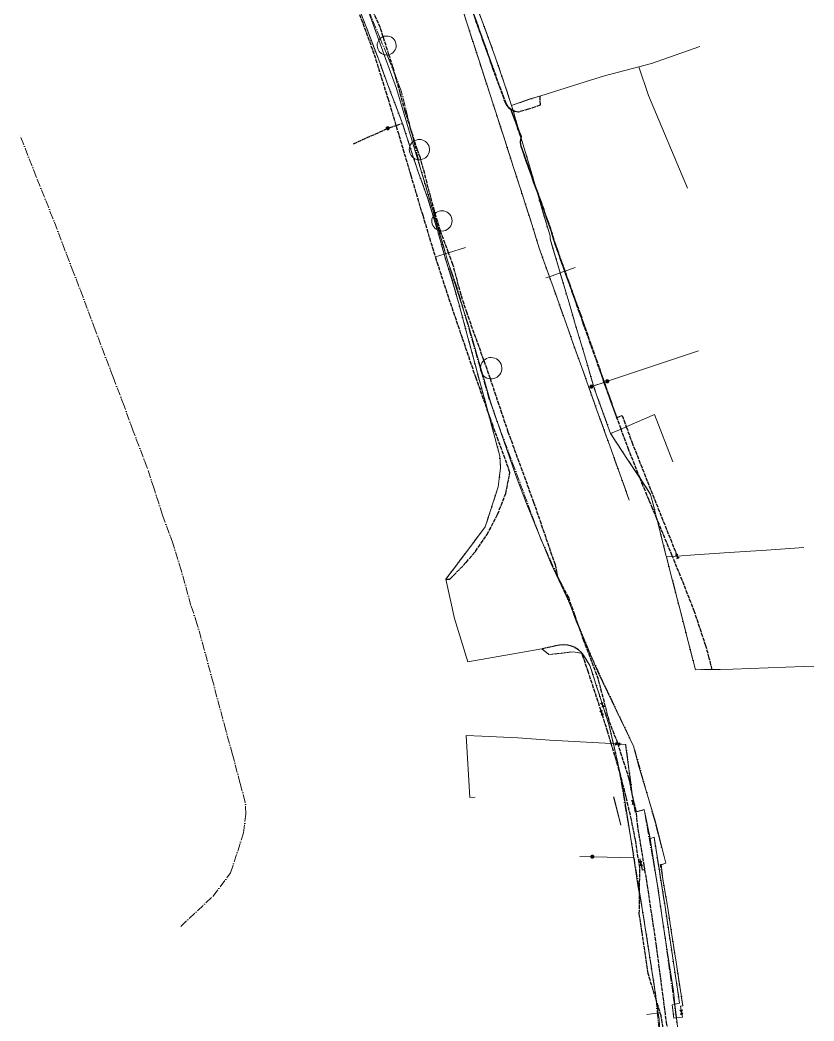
# Model space of a CAD drawing. Header units: metres. Extents: x 105265 to 106214, y 111498 to 118425.
# Drawn here: x 105899.8 to 106153.9, y 116552.4 to 116872.6 of the extents above; entities that cross this region are included whole.
import ezdxf

# ---------------------------------------------------------------- set-up
doc = ezdxf.new("R2010")
doc.units = ezdxf.units.M
doc.linetypes.add('DASHDOT', pattern=[3.556, 2.54, -0.508, 0, -0.508])
doc.linetypes.add('DASHED', pattern=[1.524, 1.27, -0.254])
for name, color, linetype, lineweight in [('30-RED-VANTI-EXIST', 52, 'CONTINUOUS', 13), ('30-RED-VANTI-PROY', 2, 'DASHED', 25), ('30-RED-VANTI-RETIRO', 8, 'DASHDOT', 13), ('30-RED-VANTI-SINCLAS', 9, 'CONTINUOUS', 5)]:
    doc.layers.add(name, color=color, linetype=linetype, lineweight=lineweight)

msp = doc.modelspace()

# ---------------------------------------------------------------- linework, layer by layer
at = {"layer": '30-RED-VANTI-EXIST'}
for points in [[(106069.2281, 116790.5078), (106066.0859, 116799.2947), (106063.5899, 116807.3127), (106059.6869, 116819.5465), (106057.7531, 116825.4993), (106054.4931, 116835.5649), (106050.0469, 116849.3721), (106046.8069, 116859.3557), (106042.7059, 116872.0457), (106038.2695, 116885.8309), (106035.9097, 116892.6737), (106033.5621, 116898.9363), (106031.1715, 116905.4877), (106028.6841, 116912.6657), (106025.8367, 116920.6975), (106022.2661, 116930.2993), (106020.2049, 116935.9097), (106017.1707, 116944.1813), (106014.8673, 116950.3799), (106011.9551, 116958.2781), (106009.0647, 116966.2739), (106006.8905, 116972.1573), (106004.0537, 116980.5363)], [(106057.1106, 116845.3192), (106056.7261, 116846.6179), (106055.0153, 116851.7767), (106051.9055, 116860.8633), (106047.7469, 116872.3051), (106045.2241, 116878.6793), (106043.2545, 116884.0471), (106041.4241, 116888.9301), (106039.4735, 116894.2516)], [(106014.5989, 116859.8775), (106011.2785, 116868.5517), (106008.1243, 116876.7909), (106005.7369, 116883.1809), (106003.1727, 116889.9839), (106002.033, 116893.0411)], [(106014.6618, 116866.2344), (106010.4647, 116877.758)], [(106016.3675, 116861.5513), (106014.6618, 116866.2344)], [(106025.4495, 116833.5829), (106020.3099, 116850.7271), (106016.3675, 116861.5513)], [(106097.8317, 116857.6407), (106101.9489, 116858.7217), (106117.4151, 116864.1327)], [(106022.0309, 116840.0425), (106017.5089, 116851.8623), (106014.5989, 116859.8775)], [(106066.1349, 116848.3118), (106080.6769, 116852.8177), (106086.9129, 116854.8315), (106097.8111, 116857.6353), (106097.8317, 116857.6407)], [(106057.1106, 116845.3192), (106062.7355, 116847.3003), (106066.0807, 116848.2949)], [(106066.0807, 116848.2949), (106066.1349, 116848.3118)], [(106057.1081, 116845.3183), (106057.1106, 116845.3192)], [(106057.6059, 116843.6465), (106057.1106, 116845.3192)], [(106059.4634, 116837.3806), (106058.4087, 116840.9353), (106057.6059, 116843.6465)], [(106024.5489, 116832.2211), (106022.0309, 116840.0425)], [(106060.2168, 116834.8411), (106059.4634, 116837.3806)], [(106025.7377, 116828.5227), (106024.5927, 116832.0851), (106024.5489, 116832.2211)], [(106027.1355, 116827.9589), (106025.4495, 116833.5829)], [(106064.7907, 116819.399), (106062.8221, 116825.9751), (106061.1747, 116831.6127), (106060.2168, 116834.8411)], [(106032.0009, 116809.9341), (106030.1845, 116815.7579), (106027.1715, 116824.0579), (106025.7377, 116828.5227)], [(106028.0945, 116824.7599), (106027.1355, 116827.9589)], [(106032.322, 116810.4116), (106028.0945, 116824.7599)], [(106065.3995, 116817.3071), (106064.9543, 116818.8525), (106064.7907, 116819.399)], [(106072.6768, 116791.7417), (106072.2267, 116793.2651), (106069.4495, 116802.6207), (106069.4403, 116803.5813), (106066.9581, 116811.8967), (106065.3995, 116817.3071)], [(106033.377, 116805.4666), (106033.2377, 116805.9687), (106032.0009, 116809.9341)], [(106033.8346, 116805.2777), (106032.322, 116810.4116)], [(106035.5171, 116797.7567), (106033.377, 116805.4666)], [(106036.0054, 116797.9101), (106033.8346, 116805.2777)], [(106040.2117, 116781.9885), (106037.9349, 116789.9015), (106036.0305, 116795.9073), (106035.5171, 116797.7567)], [(106036.9277, 116794.7799), (106036.0054, 116797.9101)], [(106041.8769, 116779.4483), (106036.9277, 116794.7799)], [(106083.3447, 116755.5963), (106083.3319, 116755.6323), (106080.7639, 116764.4969), (106077.5089, 116775.3231), (106075.5145, 116782.1371), (106072.6768, 116791.7417)], [(106081.8871, 116755.0998), (106079.6261, 116761.4759), (106077.0523, 116768.4799), (106074.6749, 116775.2413), (106070.5125, 116786.9161), (106069.2281, 116790.5078)], [(106049.6717, 116747.0404), (106049.3175, 116748.3893), (106047.1347, 116756.1537), (106043.1711, 116771.0455), (106040.2117, 116781.9885)], [(106047.1719, 116761.5668), (106043.0845, 116775.7075), (106041.8769, 116779.4483)], [(106088.1982, 116757.2116), (106116.9139, 116766.8087)], [(106047.874, 116759.1378), (106047.1719, 116761.5668)], [(106053.6131, 116741.1244), (106050.3783, 116750.4741), (106047.874, 116759.1378)], [(106082.5376, 116755.3199), (106082.6871, 116755.3705), (106082.8446, 116755.3783)], [(106082.8446, 116755.3783), (106083.0273, 116755.3873)], [(106083.0273, 116755.3873), (106083.1724, 116755.3945)], [(106083.1724, 116755.3945), (106083.412, 116755.4063)], [(106083.3447, 116755.5963), (106086.7052, 116756.7142)], [(106083.412, 116755.4063), (106083.3447, 116755.5963)], [(106088.8425, 116740.3243), (106084.4631, 116752.4395), (106083.412, 116755.4063)], [(106086.7052, 116756.7142), (106086.8568, 116756.7646)], [(106086.8568, 116756.7646), (106087.2768, 116756.9044)], [(106087.2768, 116756.9044), (106087.415, 116756.9503)], [(106087.415, 116756.9503), (106087.5879, 116757.0079)], [(106087.5879, 116757.0079), (106087.7377, 116757.0577)], [(106087.7377, 116757.0577), (106087.8874, 116757.1077)], [(106087.8874, 116757.1077), (106088.0602, 116757.1655)], [(106088.0602, 116757.1655), (106088.1982, 116757.2116)], [(106081.8691, 116755.0937), (106081.8871, 116755.0998)], [(106081.8871, 116755.0998), (106082.227, 116755.2148)], [(106094.7931, 116719.0191), (106092.1865, 116726.2437), (106088.9847, 116735.2077), (106084.9973, 116746.3291), (106081.8871, 116755.0998)], [(106082.227, 116755.2148), (106082.3648, 116755.2614)], [(106082.3648, 116755.2614), (106082.5376, 116755.3199)], [(106036.0911, 116693.7295), (106043.1101, 116703.0569), (106048.7039, 116710.5137), (106052.8655, 116723.3141), (106053.5531, 116729.2887), (106053.3727, 116733.1273), (106051.7551, 116739.1067), (106049.6717, 116747.0404)], [(106108.7725, 116731.3079), (106102.8943, 116746.3851), (106093.9787, 116742.5527)], [(106093.9787, 116742.5527), (106093.8472, 116742.4956)], [(106065.899, 116708.2167), (106061.9125, 116718.0055), (106058.5349, 116726.8985), (106053.6131, 116741.1244)], [(106092.1597, 116741.7635), (106088.8425, 116740.3243)], [(106098.2624, 116726.0144), (106098.0627, 116726.3219), (106094.2581, 116731.9969), (106088.8425, 116740.3243)], [(106093.8472, 116742.4956), (106092.1597, 116741.7635)], [(106103.6477, 116713.0376), (106102.1419, 116718.9695), (106101.6487, 116720.8003), (106098.2624, 116726.0144)], [(106106.6795, 116700.9255), (106106.5531, 116701.4099), (106104.1649, 116710.9999), (106103.6477, 116713.0376)], [(106067.146, 116705.155), (106065.899, 116708.2167)], [(106074.6364, 116688.4456), (106069.7767, 116698.6955), (106067.146, 116705.155)], [(106116.0035, 116664.7887), (106113.6677, 116673.7659), (106111.2565, 116683.1261), (106108.2599, 116694.8697), (106106.6795, 116700.9255)], [(106108.6325, 116700.9995), (106108.6426, 116701.0002)], [(106108.6426, 116701.0002), (106110.0761, 116701.1003)], [(106110.0761, 116701.1003), (106110.1787, 116701.1075)], [(106110.1787, 116701.1075), (106115.7699, 116701.4979), (106126.8133, 116702.2509), (106138.7121, 116703.0681), (106150.6293, 116703.9071)], [(106066.8597, 116671.4705), (106043.0987, 116667.2721), (106038.8243, 116681.2189), (106036.0911, 116693.7295)], [(106076.2704, 116684.5046), (106075.4291, 116686.7737), (106074.6364, 116688.4456)], [(106079.1739, 116677.1494), (106077.8359, 116680.2827), (106076.2704, 116684.5046)], [(106096.2417, 116640.1241), (106084.9785, 116663.5559), (106079.1739, 116677.1494)], [(106066.8597, 116671.4705), (106069.0539, 116669.6017), (106076.7923, 116670.4967), (106079.6205, 116670.063)], [(106079.6205, 116670.063), (106079.7021, 116670.0505), (106082.2095, 116666.0965), (106085.7299, 116655.2133), (106086.0633, 116654.1778)], [(106153.9307, 116665.7019), (106150.5519, 116665.7597), (106127.9567, 116664.9521), (106123.9317, 116664.8997)], [(106121.3272, 116664.8632), (106116.0035, 116664.7887)], [(106123.9317, 116664.8997), (106121.3272, 116664.8632)], [(106086.0633, 116654.1778), (106086.2425, 116653.6209)], [(106086.2425, 116653.6209), (106086.2896, 116653.4748)], [(106086.2896, 116653.4748), (106086.4732, 116652.9043)], [(106086.4732, 116652.9043), (106088.2895, 116647.2621), (106089.7073, 116641.103)], [(106089.051, 116641.1405), (106069.3857, 116642.2637), (106059.1563, 116643.0179), (106047.6475, 116643.5555), (106042.5881, 116643.7153), (106043.7925, 116623.8575), (106045.4257, 116624.0403)], [(106089.7073, 116641.103), (106089.051, 116641.1405)], [(106089.7073, 116641.103), (106091.2649, 116634.3365)], [(106090.4293, 116641.0618), (106089.7073, 116641.103)], [(106090.5501, 116641.0549), (106090.4293, 116641.0618)], [(106090.667, 116641.0482), (106090.5501, 116641.0549)], [(106090.7864, 116641.0414), (106090.667, 116641.0482)], [(106090.9221, 116641.0337), (106090.7864, 116641.0414)], [(106091.0892, 116641.0241), (106090.9221, 116641.0337)], [(106091.1031, 116641.0233), (106091.0892, 116641.0241)], [(106091.1926, 116641.0182), (106091.1031, 116641.0233)], [(106091.2702, 116641.0138), (106091.1926, 116641.0182)], [(106091.4059, 116641.006), (106091.2702, 116641.0138)], [(106091.5253, 116640.9992), (106091.4059, 116641.006)], [(106091.6422, 116640.9925), (106091.5253, 116640.9992)], [(106091.7632, 116640.9856), (106091.6422, 116640.9925)], [(106092.4447, 116640.9467), (106091.7632, 116640.9856)], [(106093.6285, 116640.8791), (106092.4447, 116640.9467)], [(106093.6285, 116640.8791), (106093.6317, 116640.8551)], [(106093.6317, 116640.8551), (106095.7682, 116625.0519)], [(106096.3029, 116639.9082), (106096.2569, 116640.0925), (106096.2417, 116640.1241)], [(106101.2296, 116622.5227), (106097.8367, 116633.7629), (106096.3029, 116639.9082)], [(106091.2649, 116634.3365), (106091.7308, 116631.9595)], [(106091.7308, 116631.9595), (106092.8545, 116626.2263), (106094.5325, 116615.5457), (106095.0707, 116612.0257)], [(106089.7915, 116624.0841), (106092.1161, 116615.0885)], [(106089.7915, 116624.0841), (106092.1161, 116615.0885)], [(106089.8093, 116624.0951), (106092.1339, 116615.0993)], [(106095.7682, 116625.0519), (106095.849, 116624.4479)], [(106095.8519, 116624.4295), (106095.849, 116624.4479)], [(106095.8519, 116624.4295), (106096.0388, 116623.0502)], [(106096.0388, 116623.0502), (106096.0959, 116622.6277)], [(106096.0959, 116622.6277), (106096.1247, 116622.4147)], [(106096.1247, 116622.4147), (106096.1487, 116622.2371), (106096.1637, 116622.1517)], [(106096.1637, 116622.1517), (106096.1954, 116621.9724)], [(106096.1954, 116621.9724), (106096.2383, 116621.7292)], [(106096.2383, 116621.7292), (106096.6745, 116619.2557), (106097.02, 116619.3466)], [(106105.9426, 116605.0473), (106103.0677, 116616.4333), (106101.2296, 116622.5227)], [(106097.02, 116619.3466), (106099.5449, 116620.0115), (106099.5579, 116619.9504)], [(106099.5579, 116619.9504), (106099.7356, 116619.1116)], [(106099.7356, 116619.1116), (106101.5023, 116610.7735), (106103.5428, 116597.6525)], [(106095.0707, 116612.0257), (106096.0189, 116605.8245), (106097.7007, 116595.0591), (106098.0792, 116592.929)], [(106101.5449, 116610.7901), (106102.7209, 116611.1875), (106106.2547, 116588.9503), (106110.1441, 116563.1731), (106110.8999, 116558.0515), (106109.4176, 116557.7741)], [(106105.1829, 116602.4565), (106106.4907, 116602.8765), (106105.9426, 116605.0473)], [(106105.5281, 116597.7765), (106104.9715, 116602.6209)], [(106103.5428, 116597.6525), (106103.8639, 116595.5879), (106105.2511, 116586.1651)], [(106111.3874, 116555.8809), (106111.1657, 116557.1157), (106111.9359, 116557.2283), (106109.7697, 116571.2271), (106108.6399, 116578.6195), (106107.0049, 116589.1499), (106105.5281, 116597.7765)], [(106098.0792, 116592.929), (106098.8879, 116588.3777), (106103.2734, 116560.2344)], [(106105.2511, 116586.1651), (106106.9233, 116574.8071), (106108.9107, 116561.9439), (106109.4176, 116557.7741)], [(106103.2734, 116560.2344), (106103.3135, 116559.9773), (106103.4404, 116559.1103)], [(106103.4404, 116559.1103), (106104.3597, 116552.8309), (106104.7941, 116545.1327)], [(106109.2526, 116557.7432), (106108.5693, 116557.6153), (106109.0513, 116553.3503), (106109.8596, 116553.4319)], [(106109.4176, 116557.7741), (106109.2526, 116557.7432)], [(106109.4176, 116557.7741), (106109.9443, 116553.4404)], [(106103.5871, 116554.8921), (106100.4735, 116554.4477)], [(106109.9443, 116553.4404), (106111.8357, 116553.6313), (106111.6414, 116554.5679)], [(106111.5055, 116555.2231), (106111.3874, 116555.8809)], [(106111.6414, 116554.5679), (106111.5055, 116555.2231)], [(106109.8596, 116553.4319), (106109.9443, 116553.4404)], [(106109.9443, 116553.4404), (106110.4873, 116548.9733)]]:
    msp.add_lwpolyline(points, dxfattribs=at)
at = {"layer": '30-RED-VANTI-PROY'}
for points in [[(105999.4822, 116995.1831), (106001.8175, 116989.1357), (106006.4905, 116976.8983), (106010.3185, 116967.1695), (106015.7699, 116953.0149), (106020.9027, 116939.6335), (106025.9057, 116926.5813), (106031.9383, 116910.5683), (106039.1647, 116890.5697), (106044.0831, 116876.8121), (106047.1303, 116868.3163), (106051.0627, 116857.2889), (106055.0487, 116846.2495), (106055.5292, 116845.392), (106056.1435, 116844.6246), (106056.8751, 116843.9681), (106060.1071, 116835.0789), (106059.9503, 116834.3844), (106059.8939, 116833.6747), (106059.9391, 116832.9642), (106060.0849, 116832.2673), (106064.0605, 116821.0251), (106065.3995, 116817.3071)], [(106056.977, 116844.0091), (106056.4871, 116844.3965), (106056.0535, 116844.8459), (106055.684, 116845.3494), (106055.3851, 116845.8977), (106053.1777, 116851.8111), (106050.4095, 116859.5339), (106047.6179, 116867.3041), (106044.2543, 116876.7487), (106040.3617, 116887.6933), (106038.2521, 116893.5159), (106036.1169, 116899.4939), (106033.9703, 116905.5175)], [(106016.0212, 116867.3104), (106015.1143, 116870.1323), (106011.7767, 116877.4491), (106007.7021, 116887.7557), (106006.4278, 116891.8267)], [(106020.2003, 116838.9065), (106017.7121, 116847.1903), (106013.1903, 116861.6983), (106005.1705, 116883.6031)], [(106017.8768, 116861.5368), (106016.0212, 116867.3104)], [(106019.932, 116854.7583), (106019.1423, 116857.5991), (106017.8768, 116861.5368)], [(106024.8007, 116837.9731), (106023.0671, 116843.4801), (106019.932, 116854.7583)], [(106066.1349, 116848.3118), (106066.2479, 116845.4413), (106062.5873, 116844.0927), (106059.3109, 116843.2003), (106058.7252, 116843.2763), (106058.1538, 116843.4258), (106057.6059, 116843.6465)], [(106059.4634, 116837.3806), (106058.6039, 116839.5937), (106056.977, 116844.0091)], [(106057.6059, 116843.6465), (106056.977, 116844.0091)], [(106017.9627, 116838.1654), (106020.2003, 116838.9065)], [(106020.2003, 116838.9065), (106022.1803, 116839.5623)], [(106049.6717, 116747.0404), (106045.7791, 116758.0179), (106041.4147, 116770.8319), (106037.0037, 116783.7785), (106033.0981, 116795.8053), (106028.7715, 116810.0791), (106024.9777, 116822.7609), (106021.0975, 116835.9195), (106020.2003, 116838.9065)], [(106006.4941, 116833.0229), (106017.0595, 116837.8122)], [(106017.0595, 116837.8122), (106017.1918, 116837.8722)], [(106017.1918, 116837.8722), (106017.358, 116837.9476)], [(106017.358, 116837.9476), (106017.5017, 116838.0127), (106017.6515, 116838.0623)], [(106017.6515, 116838.0623), (106017.8245, 116838.1196)], [(106017.8245, 116838.1196), (106017.9627, 116838.1654)], [(106026.0484, 116834.0095), (106024.8007, 116837.9731)], [(106060.2168, 116834.8411), (106060.2843, 116835.2667), (106059.4634, 116837.3806)], [(106028.1082, 116827.9591), (106027.9491, 116828.5645), (106026.9869, 116831.0283), (106026.0484, 116834.0095)], [(106064.7907, 116819.399), (106063.5071, 116822.8735), (106061.3185, 116829.0787), (106060.2073, 116832.2555), (106060.0005, 116833.4769), (106060.2168, 116834.8411)], [(106032.6605, 116810.7689), (106032.4107, 116811.5917), (106028.1082, 116827.9591)], [(106074.2469, 116792.3034), (106071.9053, 116798.9279), (106070.6143, 116802.6747), (106069.6681, 116805.8487), (106067.5075, 116811.8985), (106065.8331, 116816.5773), (106064.7907, 116819.399)], [(106065.3995, 116817.3071), (106068.2441, 116809.4085), (106069.8069, 116804.9945), (106070.9579, 116801.0265), (106074.1013, 116792.2514)], [(106034.3655, 116805.1531), (106032.6605, 116810.7689)], [(106036.9499, 116798.2069), (106034.4077, 116805.0141), (106034.3655, 116805.1531)], [(106048.2747, 116763.7701), (106042.8591, 116778.8527), (106040.9549, 116784.7005), (106038.3535, 116794.4483), (106036.9499, 116798.2069)], [(106074.1013, 116792.2514), (106076.3243, 116786.0457), (106079.9625, 116775.6767), (106085.3697, 116760.4973), (106086.7052, 116756.7142)], [(106086.8568, 116756.7646), (106086.2523, 116758.4963), (106083.1247, 116767.3789), (106080.1959, 116775.7867), (106077.6107, 116782.9495), (106074.8643, 116790.5567), (106074.2469, 116792.3034)], [(106050.3414, 116757.8166), (106049.2921, 116760.9365), (106048.2747, 116763.7701)], [(106071.9795, 116694.4019), (106071.1877, 116698.3257), (106069.6349, 116702.7009), (106064.2771, 116718.2903), (106056.0671, 116740.7911), (106050.3414, 116757.8166)], [(106086.7052, 116756.7142), (106088.5811, 116751.4001), (106090.7151, 116745.4847), (106090.811, 116745.5181)], [(106090.811, 116745.5181), (106088.2621, 116752.7385), (106086.8568, 116756.7646)], [(106036.0911, 116693.7295), (106037.4027, 116693.7683), (106042.5681, 116699.0881), (106045.5427, 116702.6531), (106049.2469, 116707.9653), (106052.6519, 116714.4663), (106055.2545, 116721.1595), (106056.6195, 116727.9269), (106051.2159, 116742.6857), (106049.6717, 116747.0404)], [(106090.811, 116745.5181), (106092.5191, 116746.1129), (106093.8472, 116742.4956)], [(106092.1597, 116741.7635), (106090.8543, 116745.3955), (106090.811, 116745.5181)], [(106092.1683, 116741.7395), (106092.1597, 116741.7635)], [(106098.2624, 116726.0144), (106097.1193, 116728.8263), (106094.6751, 116735.0701), (106093.0491, 116739.2889), (106092.1683, 116741.7395)], [(106093.8472, 116742.4956), (106093.8595, 116742.4622)], [(106093.8595, 116742.4622), (106095.6313, 116737.6367), (106100.6005, 116725.0081), (106109.9286, 116701.6517)], [(106103.6477, 116713.0376), (106102.2803, 116716.3439), (106101.1175, 116719.0339), (106099.1939, 116723.7229), (106098.2624, 116726.0144)], [(106108.6426, 116701.0002), (106108.5645, 116701.1915), (106105.0391, 116709.6731), (106103.6477, 116713.0376)], [(106121.3272, 116664.8632), (106120.4197, 116668.4867), (106119.3237, 116672.3731), (106115.7029, 116683.3099), (106111.8033, 116693.2585), (106108.6426, 116701.0002)], [(106109.9286, 116701.6517), (106109.9735, 116701.5392)], [(106109.9735, 116701.5392), (106110.017, 116701.4304)], [(106110.017, 116701.4304), (106110.0613, 116701.3195)], [(106110.0613, 116701.3195), (106110.0895, 116701.2489)], [(106072.2233, 116693.8595), (106072.0063, 116694.2691), (106071.9795, 116694.4019)], [(106078.3554, 116679.4761), (106075.4147, 116687.8359), (106072.2233, 116693.8595)], [(106079.1739, 116677.1494), (106078.3554, 116679.4761)], [(106091.1768, 116641.0674), (106091.1171, 116641.2529), (106088.3311, 116648.4873), (106084.9605, 116661.6405), (106080.2867, 116673.9859), (106079.1739, 116677.1494)], [(106079.6205, 116670.063), (106079.5391, 116670.2995), (106078.5771, 116671.1514), (106077.4916, 116671.8393), (106076.3104, 116672.3454), (106075.0637, 116672.657), (106073.7832, 116672.7659), (106072.5018, 116672.6696), (106071.2521, 116672.3703), (106066.8597, 116671.4705)], [(106085.7694, 116651.6359), (106081.7299, 116663.9325), (106079.6205, 116670.063)], [(106121.3281, 116664.8595), (106121.3272, 116664.8632)], [(106085.8073, 116651.5206), (106085.7694, 116651.6359)], [(106085.8439, 116651.4091), (106085.8073, 116651.5206)], [(106085.8812, 116651.2955), (106085.8439, 116651.4091)], [(106085.9236, 116651.1663), (106085.8812, 116651.2955)], [(106085.9736, 116651.0134), (106085.9659, 116651.0377), (106085.9236, 116651.1663)], [(106085.9812, 116650.9895), (106085.9736, 116651.0134)], [(106086.0308, 116650.8339), (106085.9812, 116650.9895)], [(106086.072, 116650.7043), (106086.0308, 116650.8339)], [(106086.1084, 116650.5902), (106086.072, 116650.7043)], [(106086.144, 116650.4783), (106086.1084, 116650.5902)], [(106086.1808, 116650.3628), (106086.144, 116650.4783)], [(106089.051, 116641.1405), (106087.9439, 116644.8253), (106086.1808, 116650.3628)], [(106091.576, 116632.513), (106090.6667, 116635.7633), (106089.051, 116641.1405)], [(106091.1926, 116641.0182), (106091.1768, 116641.0674)], [(106091.2149, 116640.9486), (106091.1926, 116641.0182)], [(106095.849, 116624.4479), (106094.7609, 116629.9169), (106091.2149, 116640.9486)], [(106091.7308, 116631.9595), (106091.576, 116632.513)], [(106098.0872, 116593.6992), (106098.1191, 116596.7497), (106098.1599, 116601.5387), (106096.7625, 116610.3389), (106095.5127, 116616.7443), (106092.8985, 116627.7853), (106091.7308, 116631.9595)], [(106095.8519, 116624.4295), (106095.849, 116624.4479)], [(106096.1489, 116623.0663), (106096.0075, 116623.6491), (106095.8519, 116624.4295)], [(106096.1949, 116622.8766), (106096.1489, 116623.0663)], [(106096.4626, 116621.7733), (106096.1949, 116622.8766)], [(106096.4653, 116621.7623), (106096.4626, 116621.7733)], [(106097.02, 116619.3466), (106096.9949, 116619.5797), (106096.4653, 116621.7623)], [(106097.0248, 116619.3014), (106097.02, 116619.3466)], [(106108.568, 116539.7551), (106107.6953, 116547.8387), (106106.8139, 116551.3101), (106103.4933, 116576.4847), (106100.7605, 116595.0223), (106099.6159, 116601.9911), (106097.5349, 116614.5613), (106097.0248, 116619.3014)], [(106098.4459, 116603.4576), (106098.3155, 116604.2561)], [(106098.5535, 116602.7981), (106098.4459, 116603.4576)], [(106098.7077, 116602.1456), (106098.5535, 116602.7981)], [(106099.7379, 116600.8099), (106099.0625, 116600.6445), (106098.7077, 116602.1456)], [(106103.3585, 116559.377), (106100.8467, 116567.5605), (106098.8727, 116580.8933), (106098.0143, 116586.7171), (106098.0792, 116592.929)], [(106098.0792, 116592.929), (106098.0872, 116593.6992)], [(106103.4404, 116559.1103), (106103.3585, 116559.377)], [(106104.7941, 116545.1327), (106105.8381, 116548.6871), (106105.0067, 116554.0073), (106103.4404, 116559.1103)]]:
    msp.add_lwpolyline(points, dxfattribs=at)
at = {"layer": '30-RED-VANTI-RETIRO'}
for points in [[(106069.2281, 116790.5078), (106066.0859, 116799.2947), (106063.5899, 116807.3127), (106059.6869, 116819.5465), (106057.7531, 116825.4993), (106054.4931, 116835.5649), (106050.0469, 116849.3721), (106046.8069, 116859.3557), (106042.7059, 116872.0457), (106038.2695, 116885.8309), (106035.9097, 116892.6737), (106033.5621, 116898.9363), (106031.1715, 116905.4877), (106028.6841, 116912.6657), (106025.8367, 116920.6975), (106022.2661, 116930.2993), (106020.2049, 116935.9097), (106017.1707, 116944.1813), (106014.8673, 116950.3799), (106011.9551, 116958.2781), (106009.0647, 116966.2739), (106006.8905, 116972.1573), (106004.0537, 116980.5363)], [(106057.1106, 116845.3192), (106056.7261, 116846.6179), (106055.0153, 116851.7767), (106051.9055, 116860.8633), (106047.7469, 116872.3051), (106045.2241, 116878.6793), (106043.2545, 116884.0471), (106041.4241, 116888.9301), (106039.4735, 116894.2516)], [(106014.5989, 116859.8775), (106011.0589, 116869.1419), (106005.3539, 116884.2135), (106002.1279, 116892.9168)], [(106015.0735, 116866.7081), (106010.4647, 116877.758)], [(106017.2662, 116861.4509), (106015.0735, 116866.7081)], [(106019.932, 116854.7583), (106017.7507, 116860.2895), (106017.2662, 116861.4509)], [(106022.0309, 116840.0425), (106017.5089, 116851.8623), (106014.5989, 116859.8775)], [(106024.8007, 116837.9731), (106021.7925, 116850.0405), (106019.932, 116854.7583)], [(106057.1106, 116845.3192), (106066.0807, 116848.2949)], [(106057.1081, 116845.3183), (106057.1106, 116845.3192)], [(106057.6059, 116843.6465), (106057.1106, 116845.3192)], [(106059.4634, 116837.3806), (106058.4087, 116840.9353), (106057.6059, 116843.6465)], [(106024.5658, 116832.2679), (106024.2071, 116833.3971), (106022.0309, 116840.0425)], [(105951.2483, 116582.6673), (105961.6053, 116592.3397), (105967.1991, 116599.7965), (105971.3609, 116612.5969), (105972.0485, 116618.5715), (105971.8681, 116622.4103), (105970.2505, 116628.3897), (105967.8127, 116637.6721), (105965.6301, 116645.4365), (105961.6663, 116660.3285), (105958.7069, 116671.2713), (105956.5199, 116679.2635), (105954.4883, 116685.3555), (105951.3749, 116696.5963), (105948.7705, 116704.9645), (105945.3765, 116714.2625), (105942.7025, 116722.6799), (105940.5263, 116729.3251), (105936.0043, 116741.1451), (105933.0941, 116749.1603), (105929.5541, 116758.4247), (105923.8493, 116773.4963), (105919.9515, 116784.0115), (105916.8877, 116791.9123), (105910.3005, 116809.1443), (105904.9901, 116822.5055), (105899.7697, 116835.7337)], [(106025.8228, 116833.8727), (106024.8007, 116837.9731)], [(106060.2168, 116834.8411), (106059.4634, 116837.3806)], [(106025.7602, 116828.508), (106024.5658, 116832.2679)], [(106027.3022, 116827.9381), (106025.8228, 116833.8727)], [(106064.7907, 116819.399), (106062.8221, 116825.9751), (106061.1747, 116831.6127), (106060.2168, 116834.8411)], [(106032.0413, 116810.0067), (106030.2751, 116815.6817), (106026.8811, 116824.9797), (106025.7602, 116828.508)], [(106028.0945, 116824.7599), (106027.3022, 116827.9381)], [(106032.322, 116810.4116), (106028.0945, 116824.7599)], [(106065.3995, 116817.3071), (106064.9543, 116818.8525), (106064.7907, 116819.399)], [(106072.6768, 116791.7417), (106072.2267, 116793.2651), (106069.4495, 116802.6207), (106069.4403, 116803.5813), (106066.9581, 116811.8967), (106065.3995, 116817.3071)], [(106033.3932, 116805.4589), (106032.8795, 116807.3135), (106032.0413, 116810.0067)], [(106033.8346, 116805.2777), (106032.322, 116810.4116)], [(106035.5257, 116797.7594), (106033.3932, 116805.4589)], [(106036.0054, 116797.9101), (106033.8346, 116805.2777)], [(106040.2117, 116781.9885), (106038.0247, 116789.9807), (106035.9929, 116796.0727), (106035.5257, 116797.7594)], [(106036.9277, 116794.7799), (106036.0054, 116797.9101)], [(106041.8769, 116779.4483), (106039.7301, 116786.9141), (106036.9277, 116794.7799)], [(106083.3447, 116755.5963), (106083.3319, 116755.6323), (106080.7639, 116764.4969), (106077.5089, 116775.3231), (106075.5145, 116782.1371), (106072.6768, 116791.7417)], [(106081.8871, 116755.0998), (106079.6261, 116761.4759), (106077.0523, 116768.4799), (106074.6749, 116775.2413), (106070.5125, 116786.9161), (106069.2281, 116790.5078)], [(106049.6717, 116747.0404), (106049.3175, 116748.3893), (106047.1347, 116756.1537), (106043.1711, 116771.0455), (106040.2117, 116781.9885)], [(106047.1598, 116761.0763), (106041.8769, 116779.4483)], [(106047.5973, 116759.5546), (106047.1598, 116761.0763)], [(106053.6131, 116741.1244), (106053.5519, 116741.2883), (106049.9837, 116751.2557), (106047.5973, 116759.5546)], [(106083.3447, 116755.5963), (106086.7052, 116756.7142)], [(106083.412, 116755.4063), (106083.3447, 116755.5963)], [(106088.8425, 116740.3243), (106084.4631, 116752.4395), (106083.412, 116755.4063)], [(106086.7052, 116756.7142), (106086.8568, 116756.7646)], [(106086.8568, 116756.7646), (106087.2768, 116756.9044)], [(106087.2768, 116756.9044), (106087.415, 116756.9503)], [(106087.415, 116756.9503), (106087.5879, 116757.0079)], [(106087.5879, 116757.0079), (106087.7377, 116757.0577)], [(106094.7931, 116719.0191), (106092.1865, 116726.2437), (106088.9847, 116735.2077), (106084.9973, 116746.3291), (106081.8871, 116755.0998)], [(106036.0911, 116693.7295), (106043.1101, 116703.0569), (106048.7039, 116710.5137), (106052.8655, 116723.3141), (106053.5531, 116729.2887), (106053.3727, 116733.1273), (106051.7551, 116739.1067), (106049.6717, 116747.0404)], [(106065.899, 116708.2167), (106053.6131, 116741.1244)], [(106098.2624, 116726.0144), (106098.0627, 116726.3219), (106094.2581, 116731.9969), (106088.8425, 116740.3243)], [(106092.1683, 116741.7395), (106088.8887, 116740.3381)], [(106093.8595, 116742.4622), (106092.1683, 116741.7395)], [(106093.9003, 116742.4797), (106093.8595, 116742.4622)], [(106103.6477, 116713.0376), (106102.1419, 116718.9695), (106101.6487, 116720.8003), (106098.2624, 116726.0144)], [(106106.6795, 116700.9255), (106106.5531, 116701.4099), (106104.1649, 116710.9999), (106103.6477, 116713.0376)], [(106067.146, 116705.155), (106066.5331, 116706.5185), (106065.899, 116708.2167)], [(106071.9795, 116694.4019), (106067.146, 116705.155)], [(106116.0035, 116664.7887), (106113.6677, 116673.7659), (106111.2565, 116683.1261), (106108.2599, 116694.8697), (106106.6795, 116700.9255)], [(106072.2233, 116693.8595), (106071.9795, 116694.4019)], [(106074.6364, 116688.4456), (106074.3931, 116689.0323), (106072.2233, 116693.8595)], [(106076.2704, 116684.5046), (106074.6364, 116688.4456)], [(106078.3554, 116679.4761), (106076.2704, 116684.5046)], [(106096.2417, 116640.1241), (106096.2007, 116640.2689), (106083.4097, 116667.2861), (106078.3554, 116679.4761)], [(106066.8597, 116671.4705), (106069.0539, 116669.6017), (106076.7923, 116670.4967), (106079.6205, 116670.063)], [(106079.6205, 116670.063), (106079.7021, 116670.0505), (106082.2095, 116666.0965), (106085.7299, 116655.2133), (106086.0633, 116654.1778)], [(106121.3281, 116664.8595), (106116.0035, 116664.7887)], [(106086.0633, 116654.1778), (106086.2425, 116653.6209)], [(106086.2425, 116653.6209), (106086.2896, 116653.4748)], [(106086.2896, 116653.4748), (106086.4732, 116652.9043)], [(106086.4732, 116652.9043), (106088.2895, 116647.2621), (106089.7073, 116641.103)], [(106089.7073, 116641.103), (106091.2649, 116634.3365)], [(106092.4447, 116640.9467), (106091.7991, 116640.9965)], [(106093.6317, 116640.8551), (106092.4447, 116640.9467)], [(106095.7682, 116625.0519), (106093.6625, 116640.8527), (106093.6317, 116640.8551)], [(106096.3029, 116639.9082), (106096.2417, 116640.1241)], [(106101.2296, 116622.5227), (106096.3029, 116639.9082)], [(106091.2649, 116634.3365), (106091.576, 116632.513)], [(106091.576, 116632.513), (106095.0707, 116612.0257)], [(106095.7682, 116625.0519), (106095.849, 116624.4479)], [(106095.8519, 116624.4295), (106095.849, 116624.4479)], [(106096.035, 116623.0496), (106095.8519, 116624.4295)], [(106096.0924, 116622.6189), (106096.035, 116623.0496)], [(106096.1247, 116622.4147), (106096.0941, 116622.6059), (106096.0924, 116622.6189)], [(106096.1675, 116622.147), (106096.1247, 116622.4147)], [(106096.1954, 116621.9724), (106096.1675, 116622.147)], [(106096.2343, 116621.7286), (106096.1954, 116621.9724)], [(106097.0248, 116619.3014), (106096.6381, 116619.2023), (106096.2343, 116621.7286)], [(106105.9426, 116605.0473), (106102.9663, 116616.3941), (106101.2296, 116622.5227)], [(106099.5579, 116619.9504), (106097.0248, 116619.3014)], [(106099.7356, 116619.1116), (106099.5855, 116619.9575), (106099.5579, 116619.9504)], [(106103.5428, 116597.6525), (106099.7356, 116619.1116)], [(106095.0707, 116612.0257), (106096.3373, 116604.6007), (106098.0872, 116593.6992)], [(106101.5449, 116610.7901), (106102.7209, 116611.1875), (106106.2547, 116588.9503), (106110.1441, 116563.1731), (106110.8999, 116558.0515), (106109.4176, 116557.7741)], [(106105.0345, 116602.3393), (106106.5217, 116602.8395), (106105.9426, 116605.0473)], [(106105.5281, 116597.7765), (106104.6807, 116602.5027)], [(106105.2511, 116586.1651), (106103.9837, 116595.1675), (106103.5428, 116597.6525)], [(106111.3874, 116555.8809), (106111.1657, 116557.1157), (106111.9359, 116557.2283), (106109.7697, 116571.2271), (106108.6399, 116578.6195), (106107.0049, 116589.1499), (106105.5281, 116597.7765)], [(106098.0872, 116593.6992), (106099.8133, 116582.9463), (106103.1467, 116561.5103), (106103.2734, 116560.2344)], [(106109.2526, 116557.7432), (106105.2511, 116586.1651)], [(106103.2734, 116560.2344), (106103.3585, 116559.377)], [(106103.3585, 116559.377), (106104.7782, 116545.0787)], [(106109.2526, 116557.7432), (106108.5693, 116557.6153), (106109.0513, 116553.3503), (106109.8596, 116553.4319)], [(106109.4176, 116557.7741), (106109.2526, 116557.7432)], [(106109.8596, 116553.4319), (106109.2526, 116557.7432)], [(106109.9443, 116553.4404), (106111.8357, 116553.6313), (106111.6414, 116554.5679)], [(106111.5055, 116555.2231), (106111.3874, 116555.8809)], [(106111.6414, 116554.5679), (106111.5055, 116555.2231)], [(106109.8596, 116553.4319), (106109.9443, 116553.4404)], [(106110.4873, 116548.9733), (106109.8596, 116553.4319)]]:
    msp.add_lwpolyline(points, dxfattribs=at)
at = {"layer": '30-RED-VANTI-SINCLAS'}
for points in [[(106017.1499, 116867.5287), (106016.7654, 116867.504), (106016.3872, 116867.4308), (106016.0212, 116867.3104)], [(106017.8768, 116861.5368), (106018.3673, 116861.7031), (106018.8226, 116861.9502), (106019.2292, 116862.2711), (106019.5755, 116862.6563), (106019.8514, 116863.0947), (106020.0488, 116863.5735), (106020.1621, 116864.079), (106020.1879, 116864.5963), (106020.1256, 116865.1105), (106019.9768, 116865.6067), (106019.746, 116866.0704), (106019.4397, 116866.4882), (106019.067, 116866.8479), (106018.6387, 116867.1391), (106018.1671, 116867.3534), (106017.666, 116867.4845), (106017.1499, 116867.5287)], [(106014.6618, 116866.2344), (106014.4151, 116865.8152), (106014.2385, 116865.362), (106014.1364, 116864.8864), (106014.1116, 116864.4007), (106014.1645, 116863.9171), (106014.2938, 116863.4483), (106014.4963, 116863.006), (106014.7668, 116862.6017), (106015.0982, 116862.2457), (106015.4823, 116861.9472), (106015.909, 116861.7137), (106016.3675, 116861.5513)], [(106015.0735, 116866.7081), (106014.8554, 116866.482), (106014.6618, 116866.2344)], [(106016.0212, 116867.3104), (106015.6812, 116867.1494), (106015.3637, 116866.9476), (106015.0735, 116866.7081)], [(106016.3675, 116861.5513), (106016.8131, 116861.4675), (106017.2662, 116861.4509)], [(106017.2662, 116861.4509), (106017.5737, 116861.4784), (106017.8768, 116861.5368)], [(106097.8317, 116857.6407), (106100.9785, 116848.4507), (106113.4137, 116818.8073)], [(106017.5017, 116838.4991), (106017.4212, 116838.4923), (106017.343, 116838.4724), (106017.2691, 116838.4397), (106017.2017, 116838.3952), (106017.1426, 116838.3402), (106017.0934, 116838.2762), (106017.0554, 116838.2049), (106017.0298, 116838.1283), (106017.0173, 116838.0485), (106017.0181, 116837.9678), (106017.0323, 116837.8883), (106017.0595, 116837.8122)], [(106017.0595, 116837.8122), (106017.0994, 116837.7408), (106017.1508, 116837.6772), (106017.2121, 116837.623), (106017.2816, 116837.5799), (106017.3574, 116837.5491), (106017.4372, 116837.5315), (106017.5189, 116837.5275), (106017.6001, 116837.5372), (106017.6785, 116837.5605), (106017.7519, 116837.5966), (106017.8182, 116837.6445), (106017.8756, 116837.7028), (106017.9223, 116837.77), (106017.957, 116837.844), (106017.9789, 116837.9228), (106017.9872, 116838.0042), (106017.9817, 116838.0858), (106017.9627, 116838.1654)], [(106017.5017, 116838.3537), (106017.4453, 116838.349), (106017.3905, 116838.335), (106017.3387, 116838.312), (106017.2914, 116838.2809), (106017.25, 116838.2423), (106017.2155, 116838.1974), (106017.1889, 116838.1475), (106017.171, 116838.0938), (106017.1622, 116838.0378), (106017.1628, 116837.9812), (106017.1727, 116837.9255), (106017.1918, 116837.8722)], [(106017.1918, 116837.8722), (106017.2198, 116837.8222), (106017.2557, 116837.7776), (106017.2987, 116837.7397), (106017.3474, 116837.7095), (106017.4005, 116837.6879), (106017.4564, 116837.6755), (106017.5137, 116837.6727), (106017.5705, 116837.6796), (106017.6255, 116837.6959), (106017.6769, 116837.7211), (106017.7233, 116837.7547), (106017.7635, 116837.7956), (106017.7962, 116837.8426), (106017.8206, 116837.8945), (106017.8359, 116837.9497), (106017.8417, 116838.0067), (106017.8379, 116838.0639), (106017.8245, 116838.1196)], [(106017.5017, 116838.1709), (106017.4755, 116838.1687), (106017.4501, 116838.1622), (106017.4261, 116838.1516), (106017.4042, 116838.1371), (106017.385, 116838.1192), (106017.369, 116838.0984), (106017.3567, 116838.0752), (106017.3484, 116838.0503), (106017.3443, 116838.0244), (106017.3446, 116837.9981), (106017.3492, 116837.9723), (106017.358, 116837.9476)], [(106017.358, 116837.9476), (106017.371, 116837.9244), (106017.3877, 116837.9037), (106017.4076, 116837.8861), (106017.4302, 116837.8721), (106017.4548, 116837.8621), (106017.4808, 116837.8563), (106017.5073, 116837.855), (106017.5337, 116837.8582), (106017.5592, 116837.8658), (106017.583, 116837.8775), (106017.6046, 116837.8931), (106017.6232, 116837.912), (106017.6384, 116837.9338), (106017.6497, 116837.9579), (106017.6568, 116837.9835), (106017.6595, 116838.01), (106017.6577, 116838.0365), (106017.6515, 116838.0623)], [(106017.9627, 116838.1654), (106017.9333, 116838.2354), (106017.8934, 116838.3), (106017.844, 116838.3576), (106017.7861, 116838.4067), (106017.7213, 116838.4463), (106017.6512, 116838.4753), (106017.5774, 116838.4931), (106017.5017, 116838.4991)], [(106017.8245, 116838.1196), (106017.804, 116838.1687), (106017.7761, 116838.214), (106017.7414, 116838.2543), (106017.701, 116838.2888), (106017.6556, 116838.3166), (106017.6064, 116838.337), (106017.5547, 116838.3494), (106017.5017, 116838.3537)], [(106017.6515, 116838.0623), (106017.642, 116838.0851), (106017.629, 116838.1061), (106017.6129, 116838.1248), (106017.5942, 116838.1408), (106017.5731, 116838.1537), (106017.5503, 116838.1631), (106017.5263, 116838.1689), (106017.5017, 116838.1709)], [(106024.5489, 116832.2211), (106024.4203, 116831.7173), (106024.3737, 116831.1994), (106024.4104, 116830.6807), (106024.5294, 116830.1746), (106024.7276, 116829.6939), (106025, 116829.251), (106025.3396, 116828.8572), (106025.7377, 116828.5227)], [(106024.5658, 116832.2679), (106024.5489, 116832.2211)], [(106025.4495, 116833.5829), (106025.0839, 116833.1951), (106024.7867, 116832.7529), (106024.5658, 116832.2679)], [(106025.8228, 116833.8727), (106025.4495, 116833.5829)], [(106026.0484, 116834.0095), (106025.8228, 116833.8727)], [(106027.6211, 116834.4165), (106027.0764, 116834.3703), (106026.5472, 116834.2333), (106026.0484, 116834.0095)], [(106028.1082, 116827.9591), (106028.6325, 116828.084), (106029.1289, 116828.2938), (106029.5838, 116828.5828), (106029.9846, 116828.943), (106030.3203, 116829.3646), (106030.5816, 116829.836), (106030.7614, 116830.344), (106030.8547, 116830.8748), (106030.8588, 116831.4137), (106030.7738, 116831.9459), (106030.602, 116832.4567), (106030.348, 116832.932), (106030.019, 116833.3588), (106029.6238, 116833.7252), (106029.1735, 116834.0213), (106028.6804, 116834.2388), (106028.1582, 116834.3718), (106027.6211, 116834.4165)], [(106025.7377, 116828.5227), (106025.7602, 116828.508)], [(106025.7602, 116828.508), (106026.1886, 116828.2551), (106026.6507, 116828.0706), (106027.1355, 116827.9589)], [(106027.1355, 116827.9589), (106027.3022, 116827.9381)], [(106027.3022, 116827.9381), (106027.7059, 116827.9235), (106028.1082, 116827.9591)], [(106032.0009, 116809.9341), (106031.7863, 116809.459), (106031.6504, 116808.9558), (106031.5968, 116808.4372), (106031.6269, 116807.9168), (106031.7398, 116807.408), (106031.9328, 116806.9237), (106032.2008, 116806.4766), (106032.5368, 116806.0781), (106032.9323, 116805.7385), (106033.377, 116805.4666)], [(106032.0413, 116810.0067), (106032.0009, 116809.9341)], [(106032.322, 116810.4116), (106032.0413, 116810.0067)], [(106032.6605, 116810.7689), (106032.322, 116810.4116)], [(106034.8427, 116811.6119), (106034.3658, 116811.5766), (106033.8993, 116811.4717), (106033.4532, 116811.2993), (106033.0373, 116811.0634), (106032.6605, 116810.7689)], [(106034.3655, 116805.1531), (106034.9259, 116805.1189), (106035.4837, 116805.1817), (106036.0224, 116805.3397), (106036.5259, 116805.5881), (106036.979, 116805.9196), (106037.3683, 116806.3241), (106037.6821, 116806.7896), (106037.911, 116807.3022), (106038.0482, 116807.8466), (106038.0895, 116808.4064), (106038.0338, 116808.9651), (106037.8828, 116809.5058), (106037.6408, 116810.0123), (106037.3152, 116810.4697), (106036.9157, 116810.8641), (106036.4542, 116811.1838), (106035.9446, 116811.4192), (106035.402, 116811.5634), (106034.8427, 116811.6119)], [(106033.377, 116805.4666), (106033.3932, 116805.4589)], [(106033.3932, 116805.4589), (106033.8346, 116805.2777)], [(106033.8346, 116805.2777), (106034.3655, 116805.1531)], [(106035.5171, 116797.7567), (106032.7931, 116796.9009)], [(106035.5257, 116797.7594), (106035.5171, 116797.7567)], [(106036.0054, 116797.9101), (106035.5257, 116797.7594)], [(106036.9499, 116798.2069), (106036.0054, 116797.9101)], [(106042.3333, 116799.8983), (106036.9499, 116798.2069)], [(106069.2281, 116790.5078), (106072.6768, 116791.7417)], [(106072.6768, 116791.7417), (106074.1013, 116792.2514)], [(106074.1013, 116792.2514), (106074.2469, 116792.3034)], [(106074.2469, 116792.3034), (106077.5217, 116793.4751)], [(106068.1063, 116790.1065), (106069.2281, 116790.5078)], [(106048.2747, 116763.7701), (106047.9285, 116763.4044), (106047.6395, 116762.9919), (106047.4141, 116762.5416), (106047.2571, 116762.0631), (106047.1719, 116761.5668)], [(106050.5841, 116764.6657), (106050.0791, 116764.6281), (106049.5851, 116764.5166), (106049.113, 116764.3335), (106048.673, 116764.0828), (106048.2747, 116763.7701)], [(106050.3414, 116757.8166), (106050.9203, 116757.8245), (106051.4898, 116757.9298), (106052.0333, 116758.1293), (106052.5356, 116758.4175), (106052.9822, 116758.7861), (106053.3604, 116759.2245), (106053.6594, 116759.7204), (106053.8707, 116760.2595), (106053.9883, 116760.8265), (106054.0089, 116761.4052), (106053.9317, 116761.9791), (106053.7591, 116762.5318), (106053.4959, 116763.0476), (106053.1497, 116763.5117), (106052.7303, 116763.911), (106052.2497, 116764.234), (106051.7216, 116764.4715), (106051.1611, 116764.6168), (106050.5841, 116764.6657)], [(106047.1719, 116761.5668), (106047.1598, 116761.0763)], [(106047.1598, 116761.0763), (106047.2259, 116760.5484), (106047.3729, 116760.0371), (106047.5973, 116759.5546)], [(106047.5973, 116759.5546), (106047.874, 116759.1378)], [(106047.874, 116759.1378), (106048.2636, 116758.7136), (106048.7186, 116758.3606), (106049.2263, 116758.0887), (106049.7724, 116757.9057), (106050.3414, 116757.8166)], [(106082.6871, 116755.8567), (106082.6037, 116755.8494), (106082.5228, 116755.828), (106082.4468, 116755.793), (106082.3779, 116755.7454), (106082.3182, 116755.6868), (106082.2694, 116755.6187), (106082.2331, 116755.5433), (106082.2102, 116755.4628), (106082.2015, 116755.3796), (106082.2071, 116755.2961), (106082.227, 116755.2148)], [(106082.227, 116755.2148), (106082.2597, 116755.1398), (106082.3044, 116755.0714), (106082.36, 116755.0114), (106082.4248, 116754.9616), (106082.4971, 116754.9233), (106082.5748, 116754.8978), (106082.6557, 116754.8856), (106082.7374, 116754.8872), (106082.8178, 116754.9024), (106082.8944, 116754.931), (106082.9652, 116754.972), (106083.0281, 116755.0242), (106083.0813, 116755.0863), (106083.1234, 116755.1564), (106083.1531, 116755.2326), (106083.1696, 116755.3127), (106083.1724, 116755.3945)], [(106082.6871, 116755.7115), (106082.6286, 116755.7064), (106082.5719, 116755.6913), (106082.5187, 116755.6667), (106082.4704, 116755.6334), (106082.4285, 116755.5923), (106082.3944, 116755.5446), (106082.3689, 116755.4917), (106082.3529, 116755.4353), (106082.3468, 116755.3769), (106082.3508, 116755.3184), (106082.3648, 116755.2614)], [(106082.3648, 116755.2614), (106082.3876, 116755.2088), (106082.4189, 116755.1609), (106082.4579, 116755.1188), (106082.5034, 116755.0839), (106082.554, 116755.0571), (106082.6085, 116755.0392), (106082.6652, 116755.0306), (106082.7225, 116755.0317), (106082.7788, 116755.0424), (106082.8325, 116755.0624), (106082.8821, 116755.0912), (106082.9262, 116755.1278), (106082.9635, 116755.1713), (106082.993, 116755.2205), (106083.0138, 116755.2739), (106083.0254, 116755.33), (106083.0273, 116755.3873)], [(106082.6871, 116755.5285), (106082.66, 116755.5261), (106082.6337, 116755.5191), (106082.609, 116755.5078), (106082.5866, 116755.4923), (106082.5672, 116755.4732), (106082.5514, 116755.4511), (106082.5396, 116755.4266), (106082.5321, 116755.4005), (106082.5293, 116755.3734), (106082.5311, 116755.3463), (106082.5376, 116755.3199)], [(106082.5376, 116755.3199), (106082.5481, 116755.2955), (106082.5627, 116755.2733), (106082.5807, 116755.2538), (106082.6018, 116755.2376), (106082.6253, 116755.2252), (106082.6505, 116755.2168), (106082.6768, 116755.2129), (106082.7034, 116755.2134), (106082.7295, 116755.2184), (106082.7544, 116755.2276), (106082.7774, 116755.241), (106082.7978, 116755.2579), (106082.8151, 116755.2781), (106082.8287, 116755.3009), (106082.8384, 116755.3257), (106082.8437, 116755.3517), (106082.8446, 116755.3783)], [(106083.1724, 116755.3945), (106083.1615, 116755.4758), (106083.137, 116755.5541), (106083.0997, 116755.6273), (106083.0507, 116755.693), (106082.9912, 116755.7496), (106082.9231, 116755.7954), (106082.8483, 116755.8291), (106082.7688, 116755.8497), (106082.6871, 116755.8567)], [(106083.0273, 116755.3873), (106083.0197, 116755.4443), (106083.0025, 116755.4993), (106082.9764, 116755.5505), (106082.942, 116755.5967), (106082.9003, 116755.6364), (106082.8526, 116755.6685), (106082.8001, 116755.6921), (106082.7444, 116755.7066), (106082.6871, 116755.7115)], [(106082.8446, 116755.3783), (106082.8411, 116755.4047), (106082.8332, 116755.4301), (106082.8211, 116755.4539), (106082.8051, 116755.4753), (106082.7858, 116755.4937), (106082.7637, 116755.5086), (106082.7394, 116755.5195), (106082.7136, 116755.5262), (106082.6871, 116755.5285)], [(106087.7377, 116757.5441), (106087.6545, 116757.5369), (106087.5738, 116757.5156), (106087.4979, 116757.4807), (106087.4291, 116757.4334), (106087.3694, 116757.375), (106087.3206, 116757.3073), (106087.2841, 116757.2321), (106087.261, 116757.1519), (106087.252, 116757.0689), (106087.2573, 116756.9856), (106087.2768, 116756.9044)], [(106087.2768, 116756.9044), (106087.3084, 116756.8306), (106087.3516, 116756.763), (106087.4054, 116756.7035), (106087.4683, 116756.6536), (106087.5385, 116756.6148), (106087.6141, 116756.588), (106087.6932, 116756.5741), (106087.7734, 116756.5734), (106087.8527, 116756.5859), (106087.9288, 116756.6113), (106087.9997, 116756.6488), (106088.0634, 116756.6976), (106088.1183, 116756.7561), (106088.1627, 116756.8229), (106088.1956, 116756.8961), (106088.2159, 116756.9737), (106088.2232, 116757.0536), (106088.2173, 116757.1337), (106088.1982, 116757.2116)], [(106087.7377, 116757.3987), (106087.6794, 116757.3936), (106087.6228, 116757.3786), (106087.5697, 116757.3542), (106087.5215, 116757.321), (106087.4797, 116757.2801), (106087.4455, 116757.2326), (106087.42, 116757.18), (106087.4038, 116757.1237), (106087.3975, 116757.0656), (106087.4013, 116757.0072), (106087.415, 116756.9503)], [(106087.415, 116756.9503), (106087.4371, 116756.8987), (106087.4673, 116756.8513), (106087.505, 116756.8097), (106087.549, 116756.7747), (106087.5982, 116756.7475), (106087.6512, 116756.7288), (106087.7065, 116756.7191), (106087.7627, 116756.7186), (106087.8182, 116756.7273), (106087.8715, 116756.7451), (106087.9212, 116756.7714), (106087.9658, 116756.8055), (106088.0042, 116756.8465), (106088.0353, 116756.8933), (106088.0583, 116756.9446), (106088.0726, 116756.9989), (106088.0777, 116757.0549), (106088.0736, 116757.1109), (106088.0602, 116757.1655)], [(106087.7377, 116757.2159), (106087.7106, 116757.2135), (106087.6844, 116757.2066), (106087.6597, 116757.1953), (106087.6373, 116757.1799), (106087.6179, 116757.1609), (106087.6021, 116757.1388), (106087.5902, 116757.1144), (106087.5827, 116757.0883), (106087.5798, 116757.0613), (106087.5815, 116757.0342), (106087.5879, 116757.0079)], [(106087.5879, 116757.0079), (106087.5981, 116756.9839), (106087.6122, 116756.9619), (106087.6297, 116756.9426), (106087.6501, 116756.9264), (106087.6729, 116756.9138), (106087.6975, 116756.9051), (106087.7232, 116756.9006), (106087.7493, 116756.9003), (106087.775, 116756.9044), (106087.7998, 116756.9126), (106087.8228, 116756.9248), (106087.8435, 116756.9407), (106087.8613, 116756.9597), (106087.8758, 116756.9814), (106087.8865, 116757.0052), (106087.8931, 116757.0304), (106087.8955, 116757.0564), (106087.8935, 116757.0824), (106087.8874, 116757.1077)], [(106088.1982, 116757.2116), (106088.1688, 116757.2814), (106088.1288, 116757.3458), (106088.0794, 116757.4032), (106088.0216, 116757.4522), (106087.9569, 116757.4916), (106087.8869, 116757.5205), (106087.8132, 116757.5381), (106087.7377, 116757.5441)], [(106088.0602, 116757.1655), (106088.0396, 116757.2144), (106088.0117, 116757.2595), (106087.977, 116757.2997), (106087.9366, 116757.3341), (106087.8913, 116757.3618), (106087.8422, 116757.382), (106087.7906, 116757.3944), (106087.7377, 116757.3987)], [(106087.8874, 116757.1077), (106087.8778, 116757.1304), (106087.8648, 116757.1513), (106087.8487, 116757.17), (106087.83, 116757.1859), (106087.8089, 116757.1988), (106087.7862, 116757.2082), (106087.7622, 116757.2139), (106087.7377, 116757.2159)], [(106106.6795, 116700.9255), (106108.6325, 116700.9995)], [(106109.6757, 116701.4253), (106109.5671, 116701.5135), (106109.9286, 116701.6517)], [(106109.9735, 116701.5392), (106109.6757, 116701.4253)], [(106109.8879, 116701.2531), (106109.7807, 116701.3401), (106110.017, 116701.4304)], [(106110.0613, 116701.3195), (106109.8879, 116701.2531)], [(106109.9286, 116701.6517), (106110.2875, 116701.7889), (106110.2655, 116701.6509), (106109.9735, 116701.5392)], [(106110.0097, 116701.1543), (106110.1977, 116701.2261), (106110.1787, 116701.1075)], [(106110.0761, 116701.1003), (106110.0097, 116701.1543)], [(106110.017, 116701.4304), (106110.2441, 116701.5173), (106110.2225, 116701.3811), (106110.0613, 116701.3195)], [(106110.1659, 116701.0273), (106110.0761, 116701.1003)], [(106110.1659, 116701.0273), (106110.1343, 116700.8285)], [(106110.1343, 116700.8285), (106110.3223, 116700.9005), (106110.1659, 116701.0273)], [(106110.1787, 116701.1075), (106110.1659, 116701.0273)], [(106110.0665, 116700.4037), (106110.0445, 116700.2657), (106110.7649, 116700.5413), (106110.6563, 116700.6293), (106110.0665, 116700.4037)], [(106110.1095, 116700.6735), (106110.0877, 116700.5373), (106110.5513, 116700.7145), (106110.4441, 116700.8015), (106110.1095, 116700.6735)], [(106085.6285, 116654.0115), (106086.0633, 116654.1778)], [(106086.2273, 116653.5253), (106085.6285, 116654.0115)], [(106086.0633, 116654.1778), (106086.3489, 116654.2871), (106086.2425, 116653.6209)], [(106086.2273, 116653.5253), (106086.1057, 116652.7637)], [(106086.1057, 116652.7637), (106086.4732, 116652.9043)], [(106086.2425, 116653.6209), (106086.2273, 116653.5253)], [(106086.2896, 116653.4748), (106086.2273, 116653.5253)], [(106086.4732, 116652.9043), (106086.8261, 116653.0393), (106086.2896, 116653.4748)], [(106085.4807, 116651.3957), (106085.3721, 116651.4839), (106085.7694, 116651.6359)], [(106085.8073, 116651.5206), (106085.4807, 116651.3957)], [(106085.6929, 116651.2235), (106085.5859, 116651.3105), (106085.8439, 116651.4091)], [(106085.8812, 116651.2955), (106085.6929, 116651.2235)], [(106085.7694, 116651.6359), (106086.0925, 116651.7595), (106086.0705, 116651.6213), (106085.8073, 116651.5206)], [(106085.8147, 116651.1247), (106085.9236, 116651.1663)], [(106085.9711, 116650.9977), (106085.8147, 116651.1247)], [(106085.8439, 116651.4091), (106086.0493, 116651.4877), (106086.0275, 116651.3515), (106085.8812, 116651.2955)], [(106085.8715, 116650.3741), (106085.8495, 116650.2361), (106086.1808, 116650.3628)], [(106086.144, 116650.4783), (106085.8715, 116650.3741)], [(106085.9147, 116650.6441), (106085.8929, 116650.5077), (106086.1084, 116650.5902)], [(106086.072, 116650.7043), (106085.9147, 116650.6441)], [(106085.9236, 116651.1663), (106086.0027, 116651.1965), (106085.9736, 116651.0134)], [(106085.9711, 116650.9977), (106085.9393, 116650.7989)], [(106085.9393, 116650.7989), (106086.0308, 116650.8339)], [(106085.9736, 116651.0134), (106085.9711, 116650.9977)], [(106085.9812, 116650.9895), (106085.9711, 116650.9977)], [(106086.0308, 116650.8339), (106086.1273, 116650.8709), (106085.9812, 116650.9895)], [(106086.1084, 116650.5902), (106086.3563, 116650.6851), (106086.2491, 116650.7721), (106086.072, 116650.7043)], [(106086.1808, 116650.3628), (106086.5699, 116650.5117), (106086.4613, 116650.5997), (106086.144, 116650.4783)], [(106090.4293, 116641.0618), (106090.4051, 116640.6857), (106090.5303, 116640.7477), (106090.5501, 116641.0549)], [(106090.5709, 116641.3779), (106090.4547, 116641.4555), (106090.4293, 116641.0618)], [(106090.5501, 116641.0549), (106090.5709, 116641.3779)], [(106090.667, 116641.0482), (106090.6515, 116640.8077), (106090.7753, 116640.8689), (106090.7864, 116641.0414)], [(106090.7983, 116641.2263), (106090.6835, 116641.3029), (106090.667, 116641.0482)], [(106090.7864, 116641.0414), (106090.7983, 116641.2263)], [(106090.9221, 116641.0337), (106090.9159, 116640.9385), (106091.0892, 116641.0241)], [(106090.9289, 116641.1393), (106090.9221, 116641.0337)], [(106091.0965, 116641.0277), (106090.9289, 116641.1393)], [(106091.0892, 116641.0241), (106091.0965, 116641.0277)], [(106091.0965, 116641.0277), (106091.1768, 116641.0674)], [(106091.1031, 116641.0233), (106091.0965, 116641.0277)], [(106091.2149, 116640.9486), (106091.1031, 116641.0233)], [(106091.1768, 116641.0674), (106091.2769, 116641.1169)], [(106091.2702, 116641.0138), (106091.2639, 116640.9159), (106091.2149, 116640.9486)], [(106091.2769, 116641.1169), (106091.2702, 116641.0138)], [(106091.5253, 116640.9992), (106091.5093, 116640.7523), (106091.3945, 116640.8289), (106091.4059, 116641.006)], [(106091.4059, 116641.006), (106091.4175, 116641.1863)], [(106091.4175, 116641.1863), (106091.5413, 116641.2475), (106091.5253, 116640.9992)], [(106091.7632, 116640.9856), (106091.7383, 116640.5997), (106091.6219, 116640.6773), (106091.6422, 116640.9925)], [(106091.6422, 116640.9925), (106091.6625, 116641.3075)], [(106091.6625, 116641.3075), (106091.7879, 116641.3695), (106091.7632, 116640.9856)], [(106095.5147, 116622.9737), (106096.035, 116623.0496)], [(106095.9927, 116622.3683), (106095.5147, 116622.9737)], [(106095.9927, 116622.3683), (106095.7075, 116621.6517)], [(106095.7075, 116621.6517), (106096.2343, 116621.7286)], [(106096.0924, 116622.6189), (106095.9927, 116622.3683)], [(106096.1637, 116622.1517), (106095.9927, 116622.3683)], [(106096.035, 116623.0496), (106096.0388, 116623.0502)], [(106096.0388, 116623.0502), (106096.1489, 116623.0663)], [(106096.0959, 116622.6277), (106096.0924, 116622.6189)], [(106096.1949, 116622.8766), (106096.0959, 116622.6277)], [(106096.1489, 116623.0663), (106096.2779, 116623.0851), (106096.1949, 116622.8766)], [(106096.1675, 116622.147), (106096.1637, 116622.1517)], [(106096.4626, 116621.7733), (106096.1675, 116622.147)], [(106096.2343, 116621.7286), (106096.2383, 116621.7292)], [(106096.2383, 116621.7292), (106096.4653, 116621.7623)], [(106096.4653, 116621.7623), (106096.4707, 116621.7631), (106096.4626, 116621.7733)], [(106078.9471, 116605.0119), (106082.4947, 116604.9449)], [(106082.9807, 116605.4221), (106082.8973, 116605.4149), (106082.8163, 116605.3934), (106082.7403, 116605.3584), (106082.6714, 116605.3109), (106082.6116, 116605.2522), (106082.5628, 116605.1841), (106082.5264, 116605.1087), (106082.5035, 116605.0282), (106082.4947, 116604.9449)], [(106082.4947, 116604.9449), (106082.5005, 116604.8607), (106082.5207, 116604.7787), (106082.5548, 116604.7015), (106082.6018, 116604.6313), (106082.6602, 116604.5703), (106082.7283, 116604.5204), (106082.804, 116604.483), (106082.8851, 116604.4593), (106082.969, 116604.45), (106083.0533, 116604.4554), (106083.1353, 116604.4752), (106083.2127, 116604.509), (106083.2831, 116604.5557), (106083.3443, 116604.6138), (106083.3945, 116604.6817), (106083.4323, 116604.7572), (106083.4563, 116604.8382), (106083.466, 116604.9221)], [(106082.4947, 116604.9449), (106082.6407, 116604.9422)], [(106082.9807, 116605.2767), (106082.9223, 116605.2715), (106082.8656, 116605.2565), (106082.8124, 116605.2319), (106082.7641, 116605.1985), (106082.7223, 116605.1574), (106082.6882, 116605.1097), (106082.6628, 116605.0569), (106082.6468, 116605.0005), (106082.6407, 116604.9422)], [(106082.6407, 116604.9422), (106082.6447, 116604.8832), (106082.6589, 116604.8258), (106082.6828, 116604.7717), (106082.7157, 116604.7225), (106082.7566, 116604.6799), (106082.8042, 116604.6449), (106082.8573, 116604.6187), (106082.914, 116604.6021), (106082.9728, 116604.5956), (106083.0318, 116604.5993), (106083.0892, 116604.6133), (106083.1434, 116604.6369), (106083.1927, 116604.6696), (106083.2356, 116604.7103), (106083.2708, 116604.7578), (106083.2972, 116604.8107), (106083.314, 116604.8674), (106083.3208, 116604.9261)], [(106082.6407, 116604.9422), (106082.8228, 116604.9387)], [(106082.9807, 116605.0939), (106082.9536, 116605.0915), (106082.9273, 116605.0845), (106082.9026, 116605.0731), (106082.8802, 116605.0577), (106082.8608, 116605.0386), (106082.8449, 116605.0165), (106082.8331, 116604.992), (106082.8256, 116604.9658), (106082.8228, 116604.9387)], [(106082.8228, 116604.9387), (106082.8247, 116604.9113), (106082.8312, 116604.8847), (106082.8423, 116604.8595), (106082.8576, 116604.8367), (106082.8766, 116604.8169), (106082.8987, 116604.8007), (106082.9233, 116604.7885), (106082.9497, 116604.7808), (106082.977, 116604.7778), (106083.0044, 116604.7795), (106083.0311, 116604.786), (106083.0562, 116604.797), (106083.0791, 116604.8121), (106083.099, 116604.831), (106083.1153, 116604.8531), (106083.1276, 116604.8777), (106083.1354, 116604.904), (106083.1386, 116604.9313)], [(106082.8228, 116604.9387), (106082.9807, 116604.9357), (106083.1386, 116604.9313)], [(106083.466, 116604.9221), (106083.4621, 116604.9996), (106083.4458, 116605.0755), (106083.4177, 116605.1478), (106083.3784, 116605.2148), (106083.329, 116605.2746), (106083.2707, 116605.3258), (106083.2049, 116605.3671), (106083.1335, 116605.3973), (106083.0581, 116605.4158), (106082.9807, 116605.4221)], [(106083.3208, 116604.9261), (106083.318, 116604.9805), (106083.3067, 116605.0337), (106083.287, 116605.0844), (106083.2594, 116605.1313), (106083.2248, 116605.1732), (106083.1839, 116605.2091), (106083.1378, 116605.2381), (106083.0878, 116605.2593), (106083.0349, 116605.2723), (106082.9807, 116605.2767)], [(106083.1386, 116604.9313), (106083.1373, 116604.9565), (106083.132, 116604.9812), (106083.1228, 116605.0047), (106083.1101, 116605.0265), (106083.094, 116605.0459), (106083.075, 116605.0626), (106083.0536, 116605.076), (106083.0304, 116605.0858), (106083.0059, 116605.0918), (106082.9807, 116605.0939)], [(106083.1386, 116604.9313), (106083.3208, 116604.9261)], [(106083.3208, 116604.9261), (106083.466, 116604.9221)], [(106083.466, 116604.9221), (106096.1925, 116604.5635)], [(106098.0755, 116603.4035), (106098.4459, 116603.4576)], [(106098.5535, 116602.7981), (106098.0755, 116603.4035)], [(106098.5535, 116602.7981), (106098.2683, 116602.0815)], [(106098.2683, 116602.0815), (106098.7077, 116602.1456)], [(106098.4459, 116603.4576), (106098.8387, 116603.5149), (106098.5535, 116602.7981)], [(106098.7077, 116602.1456), (106099.0315, 116602.1929), (106098.5535, 116602.7981)], [(106111.0275, 116555.8285), (106111.3874, 116555.8809)], [(106111.5055, 116555.2231), (106111.0275, 116555.8285)], [(106111.5055, 116555.2231), (106111.2203, 116554.5065)], [(106111.2203, 116554.5065), (106111.6414, 116554.5679)], [(106111.3874, 116555.8809), (106111.7907, 116555.9397), (106111.5055, 116555.2231)], [(106111.6414, 116554.5679), (106111.9835, 116554.6177), (106111.5055, 116555.2231)]]:
    msp.add_lwpolyline(points, dxfattribs=at)

doc.saveas('drawing.dxf')
